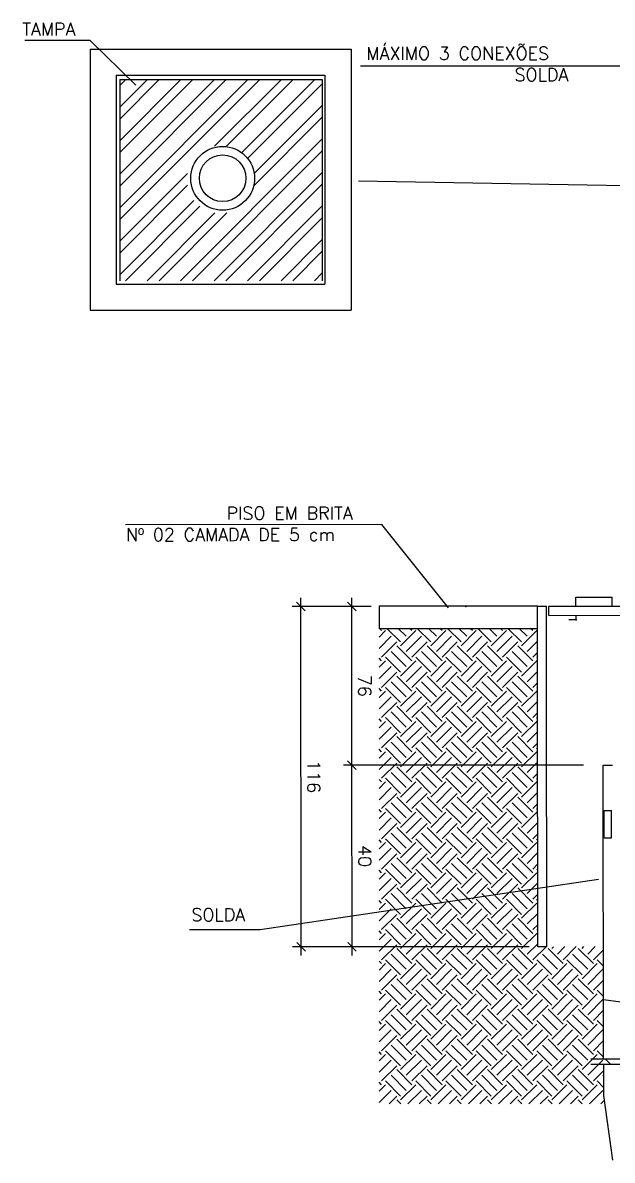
# Model space of a CAD drawing. Header units: inches. Extents: x -7660 to 802, y -193 to 3.
# Drawn here: x 656.83 to 661.22, y -137.88 to -129.41 of the extents above; entities that cross this region are included whole.
import ezdxf

# ---------------------------------------------------------------- set-up
doc = ezdxf.new("R2010")
doc.units = ezdxf.units.IN
doc.header["$MEASUREMENT"] = 0
for name, color, linetype in [('ARQ-ATERRAMENTO', 84, 'Continuous'), ('ARQ-CONSTRUIR', 252, 'Continuous'), ('ARQ-COTAS', 1, 'Continuous'), ('ARQ-TEXTO2', 250, 'Continuous')]:
    doc.layers.add(name, color=color, linetype=linetype)
doc.styles.add('ROMANS', font='romans.shx', dxfattribs={"height": 10})

# ---------------------------------------------------------------- blocks, each defined once
blk = doc.blocks.new('_OBLIQUE')
at = {"color": 0, "linetype": 'ByBlock', "lineweight": -2}
blk.add_line((-0.5, -0.5), (0.5, 0.5), dxfattribs=at)
blk = doc.blocks.new('I$C5EA36281')
blk.add_line((-5043768, 857928), (-5043768, 857928))
blk.add_solid([(-4921021, 6896680), (-4920909, 6896527), (-4921065, 6896636)])
at = {"layer": 'ARQ-ATERRAMENTO'}
for p, q in [((-2005291, 860072), (-1899297, 860147)), ((-2002869, -2573927), (-2005291, 860072)), ((-1994318, 330105), (-1909522, 330165)), ((-1994094, 12121), (-1994318, 330105)), ((-1909298, 12180), (-1909522, 330165)), ((-1994094, 12121), (-1909298, 12180)), ((-1793075, -2573779), (-2149865, -2574031)), ((-1793031, -2635793), (-2149822, -2636044)), ((-2002825, -2635941), (-2002569, -2998232)), ((-2002569, -2998232), (-1896041, -3754384))]:
    blk.add_line(p, q, dxfattribs=at)
blk.add_solid([(-2027712, 159540), (-2027654, 159512), (-2027717, 159520)], dxfattribs=at)
at = {"layer": 'ARQ-CONSTRUIR'}
for p, q in [((-2324659, 2819662), (-1900679, 2819961)), ((-2324585, 2714783), (-2324659, 2819662)), ((-1900605, 2715082), (-1900679, 2819961)), ((-2775063, 2714465), (-4629973, 2713157)), ((-2775063, 2714465), (-4626794, 2714465)), ((-4626794, 2714465), (-4626794, 2457030)), ((-2775063, 2714465), (-2669068, 2714540)), ((-2774403, 1779175), (-2775063, 2714465)), ((-2775063, 2457030), (-2775063, 2714465)), ((-2668408, 1779250), (-2669068, 2714540)), ((-2642569, 2714559), (-1317634, 2715494)), ((-2642494, 2608564), (-2642569, 2714559)), ((-2642494, 2608564), (-1317559, 2609499)), ((-2324472, 2555791), (-2408249, 2555732)), ((-2324472, 2555791), (-2324510, 2608788)), ((-4626794, 2457030), (-2775063, 2457030)), ((-4626794, 2355885), (-4552000, 2430680)), ((-4596195, 2430684), (-4622541, 2457030)), ((-4375225, 2298101), (-4534153, 2457030)), ((-4308932, 2364394), (-4401567, 2457030)), ((-4375223, 2253903), (-4198447, 2430680)), ((-4242642, 2430684), (-4268988, 2457030)), ((-4021671, 2298101), (-4180599, 2457030)), ((-3955378, 2364394), (-4048014, 2457030)), ((-4021670, 2253903), (-3844893, 2430680)), ((-3889089, 2430684), (-3915434, 2457030)), ((-3668118, 2298101), (-3827046, 2457030)), ((-3601825, 2364394), (-3694461, 2457030)), ((-3668117, 2253903), (-3491340, 2430680)), ((-3535535, 2430684), (-3561881, 2457030)), ((-3314564, 2298101), (-3473493, 2457030)), ((-3248272, 2364394), (-3340907, 2457030)), ((-3314563, 2253903), (-3137786, 2430680)), ((-3181982, 2430684), (-3208328, 2457030)), ((-2961011, 2298101), (-3119939, 2457030)), ((-2894718, 2364394), (-2987354, 2457030)), ((-2961010, 2253903), (-2784233, 2430680)), ((-2828428, 2430684), (-2854774, 2457030)), ((-4626794, 2223305), (-4485710, 2364390)), ((-4596194, 2121320), (-4419417, 2298097)), ((-4308933, 2187613), (-4132157, 2364390)), ((-4242641, 2121320), (-4065864, 2298097)), ((-3955380, 2187613), (-3778603, 2364390)), ((-3889087, 2121320), (-3712311, 2298097)), ((-3601827, 2187613), (-3425050, 2364390)), ((-3535534, 2121320), (-3358757, 2298097)), ((-3248273, 2187613), (-3071497, 2364390)), ((-3181981, 2121320), (-3005204, 2298097)), ((-2894720, 2187613), (-2774776, 2307557)), ((-4308932, 2010841), (-4485709, 2187617)), ((-4242642, 2077130), (-4419419, 2253907)), ((-3955378, 2010841), (-4132155, 2187617)), ((-3889089, 2077130), (-4065865, 2253907)), ((-3601825, 2010841), (-3778602, 2187617)), ((-3535535, 2077130), (-3712312, 2253907)), ((-3248272, 2010841), (-3425048, 2187617)), ((-3181982, 2077130), (-3358759, 2253907)), ((-2894718, 2010841), (-3071495, 2187617)), ((-2828428, 2077130), (-3005205, 2253907)), ((-2828427, 2121320), (-2774682, 2175065)), ((-4596195, 2077130), (-4626794, 2107729)), ((-4626794, 2002332), (-4552000, 2077126)), ((-4626794, 1869752), (-4485710, 2010836)), ((-4375225, 1944548), (-4552001, 2121325)), ((-4375223, 1900350), (-4198447, 2077126)), ((-4308933, 1834060), (-4132157, 2010836)), ((-4021671, 1944548), (-4198448, 2121325)), ((-4021670, 1900350), (-3844893, 2077126)), ((-3955380, 1834060), (-3778603, 2010836)), ((-3668118, 1944548), (-3844894, 2121325)), ((-3668117, 1900350), (-3491340, 2077126)), ((-3601827, 1834060), (-3425050, 2010836)), ((-3314564, 1944548), (-3491341, 2121325)), ((-3314563, 1900350), (-3137786, 2077126)), ((-3248273, 1834060), (-3071497, 2010836)), ((-2961011, 1944548), (-3137788, 2121325)), ((-2961010, 1900350), (-2784233, 2077126)), ((-2774637, 2111728), (-2784234, 2121325)), ((-4596194, 1767767), (-4419417, 1944544)), ((-4242642, 1723577), (-4419419, 1900354)), ((-4242641, 1767767), (-4065864, 1944544)), ((-3889089, 1723577), (-4065865, 1900354)), ((-3889087, 1767767), (-3712311, 1944544)), ((-3535535, 1723577), (-3712312, 1900354)), ((-3535534, 1767767), (-3358757, 1944544)), ((-3181982, 1723577), (-3358759, 1900354)), ((-3181981, 1767767), (-3005204, 1944544)), ((-2828428, 1723577), (-3005205, 1900354)), ((-2894720, 1834060), (-2774526, 1954253)), ((-4596195, 1723577), (-4626794, 1754176)), ((-4375225, 1590994), (-4552001, 1767771)), ((-4308932, 1657287), (-4485709, 1834064)), ((-4021671, 1590994), (-4198448, 1767771)), ((-3955378, 1657287), (-4132155, 1834064)), ((-3668118, 1590994), (-3844894, 1767771)), ((-3601825, 1657287), (-3778602, 1834064)), ((-3314564, 1590994), (-3491341, 1767771)), ((-3248272, 1657287), (-3425048, 1834064)), ((-2961011, 1590994), (-3137788, 1767771)), ((-2894718, 1657287), (-3071495, 1834064)), ((-2828427, 1767767), (-2774433, 1821761)), ((-2774388, 1757925), (-2784234, 1767771)), ((-2772258, -1260367), (-2774403, 1779175)), ((-2666264, -1260292), (-2668408, 1779250)), ((-4626794, 1648779), (-4552000, 1723573)), ((-4626794, 1516199), (-4485710, 1657283)), ((-4375223, 1546796), (-4198447, 1723573)), ((-4308933, 1480506), (-4132157, 1657283)), ((-4021670, 1546796), (-3844893, 1723573)), ((-3955380, 1480506), (-3778603, 1657283)), ((-3668117, 1546796), (-3491340, 1723573)), ((-3601827, 1480506), (-3425050, 1657283)), ((-3314563, 1546796), (-3137786, 1723573)), ((-3248273, 1480506), (-3071497, 1657283)), ((-2961010, 1546796), (-2784233, 1723573)), ((-2894720, 1480506), (-2774277, 1600949)), ((-4596194, 1414214), (-4419417, 1590990)), ((-4308932, 1303734), (-4485709, 1480510)), ((-4242642, 1370024), (-4419419, 1546800)), ((-4242641, 1414214), (-4065864, 1590990)), ((-3955378, 1303734), (-4132155, 1480510)), ((-3889089, 1370024), (-4065865, 1546800)), ((-3889087, 1414214), (-3712311, 1590990)), ((-3601825, 1303734), (-3778602, 1480510)), ((-3535535, 1370024), (-3712312, 1546800)), ((-3535534, 1414214), (-3358757, 1590990)), ((-3248272, 1303734), (-3425048, 1480510)), ((-3181982, 1370024), (-3358759, 1546800)), ((-3181981, 1414214), (-3005204, 1590990)), ((-2894718, 1303734), (-3071495, 1480510)), ((-2828428, 1370024), (-3005205, 1546800)), ((-2828427, 1414214), (-2774184, 1468457)), ((-4596195, 1370024), (-4626794, 1400623)), ((-4626794, 1295225), (-4552000, 1370019)), ((-4375225, 1237441), (-4552001, 1414218)), ((-4375223, 1193243), (-4198447, 1370019)), ((-4021671, 1237441), (-4198448, 1414218)), ((-4021670, 1193243), (-3844893, 1370019)), ((-3668118, 1237441), (-3844894, 1414218)), ((-3668117, 1193243), (-3491340, 1370019)), ((-3314564, 1237441), (-3491341, 1414218)), ((-3314563, 1193243), (-3137786, 1370019)), ((-2961011, 1237441), (-3137788, 1414218)), ((-2961010, 1193243), (-2784233, 1370019)), ((-2774138, 1404122), (-2784234, 1414218)), ((-4626794, 1162645), (-4485710, 1303730)), ((-4596194, 1060660), (-4419417, 1237437)), ((-4308933, 1126953), (-4132157, 1303730)), ((-4242641, 1060660), (-4065864, 1237437)), ((-3955380, 1126953), (-3778603, 1303730)), ((-3889087, 1060660), (-3712311, 1237437)), ((-3601827, 1126953), (-3425050, 1303730)), ((-3535534, 1060660), (-3358757, 1237437)), ((-3248273, 1126953), (-3071497, 1303730)), ((-3181981, 1060660), (-3005204, 1237437)), ((-2894720, 1126953), (-2774028, 1247645)), ((-4308932, 950180), (-4485709, 1126957)), ((-4242642, 1016470), (-4419419, 1193247)), ((-3955378, 950180), (-4132155, 1126957)), ((-3889089, 1016470), (-4065865, 1193247)), ((-3601825, 950180), (-3778602, 1126957)), ((-3535535, 1016470), (-3712312, 1193247)), ((-3248272, 950180), (-3425048, 1126957)), ((-3181982, 1016470), (-3358759, 1193247)), ((-2894718, 950180), (-3071495, 1126957)), ((-2828428, 1016470), (-3005205, 1193247)), ((-2828427, 1060660), (-2773934, 1115153)), ((-4596195, 1016470), (-4626794, 1047069)), ((-4626794, 941672), (-4552000, 1016466)), ((-4626794, 809092), (-4485710, 950176)), ((-4375225, 883888), (-4552001, 1060664)), ((-4375223, 839689), (-4198447, 1016466)), ((-4308933, 773399), (-4132157, 950176)), ((-4021671, 883888), (-4198448, 1060664)), ((-4021670, 839689), (-3844893, 1016466)), ((-3955380, 773399), (-3778603, 950176)), ((-3668118, 883888), (-3844894, 1060664)), ((-3668117, 839689), (-3491340, 1016466)), ((-3601827, 773399), (-3425050, 950176)), ((-3314564, 883888), (-3491341, 1060664)), ((-3314563, 839689), (-3137786, 1016466)), ((-3248273, 773399), (-3071497, 950176)), ((-2961011, 883888), (-3137788, 1060664)), ((-2961010, 839689), (-2784233, 1016466)), ((-2773889, 1050319), (-2784234, 1060664)), ((-4596194, 707107), (-4419417, 883884)), ((-4242642, 662917), (-4419419, 839694)), ((-4242641, 707107), (-4065864, 883884)), ((-3889089, 662917), (-4065865, 839694)), ((-3889087, 707107), (-3712311, 883884)), ((-3535535, 662917), (-3712312, 839694)), ((-3535534, 707107), (-3358757, 883884)), ((-3181982, 662917), (-3358759, 839694)), ((-3181981, 707107), (-3005204, 883884)), ((-2828428, 662917), (-3005205, 839694)), ((-2894720, 773399), (-2773779, 894341)), ((-4596195, 662917), (-4626794, 693516)), ((-4375225, 530334), (-4552001, 707111)), ((-4308932, 596627), (-4485709, 773404)), ((-4021671, 530334), (-4198448, 707111)), ((-3955378, 596627), (-4132155, 773404)), ((-3668118, 530334), (-3844894, 707111)), ((-3601825, 596627), (-3778602, 773404)), ((-3314564, 530334), (-3491341, 707111)), ((-3248272, 596627), (-3425048, 773404)), ((-2961011, 530334), (-3137788, 707111)), ((-2894718, 596627), (-3071495, 773404)), ((-2828427, 707107), (-2773685, 761849)), ((-2773639, 696516), (-2784234, 707111)), ((-4626794, 588118), (-4552000, 662913)), ((-4626794, 455539), (-4485710, 596623)), ((-4375223, 486136), (-4198447, 662913)), ((-4308933, 419846), (-4132157, 596623)), ((-4021670, 486136), (-3844893, 662913)), ((-3955380, 419846), (-3778603, 596623)), ((-3668117, 486136), (-3491340, 662913)), ((-3601827, 419846), (-3425050, 596623)), ((-3314563, 486136), (-3137786, 662913)), ((-3248273, 419846), (-3071497, 596623)), ((-2961010, 486136), (-2784233, 662913)), ((-2894720, 419846), (-2773529, 541037)), ((-4596194, 353553), (-4419417, 530330)), ((-4308932, 243074), (-4485709, 419850)), ((-4242642, 309363), (-4419419, 486140)), ((-4242641, 353553), (-4065864, 530330)), ((-3955378, 243074), (-4132155, 419850)), ((-3889089, 309363), (-4065865, 486140)), ((-3889087, 353553), (-3712311, 530330)), ((-3601825, 243074), (-3778602, 419850)), ((-3535535, 309363), (-3712312, 486140)), ((-3535534, 353553), (-3358757, 530330)), ((-3248272, 243074), (-3425048, 419850)), ((-3181982, 309363), (-3358759, 486140)), ((-3181981, 353553), (-3005204, 530330)), ((-2894718, 243074), (-3071495, 419850)), ((-2828428, 309363), (-3005205, 486140)), ((-2828427, 353553), (-2773436, 408545)), ((-4596195, 309363), (-4626794, 339962)), ((-4626794, 234565), (-4552000, 309359)), ((-4375225, 176781), (-4552001, 353558)), ((-4375223, 132583), (-4198447, 309359)), ((-4021671, 176781), (-4198448, 353558)), ((-4021670, 132583), (-3844893, 309359)), ((-3668118, 176781), (-3844894, 353558)), ((-3668117, 132583), (-3491340, 309359)), ((-3314564, 176781), (-3491341, 353558)), ((-3314563, 132583), (-3137786, 309359)), ((-2961011, 176781), (-3137788, 353558)), ((-2961010, 132583), (-2784233, 309359)), ((-2773389, 342713), (-2784234, 353558)), ((-4626794, 101985), (-4485710, 243069)), ((-4596194, 0), (-4419417, 176777)), ((-4308933, 66293), (-4132157, 243069)), ((-4242641, 0), (-4065864, 176777)), ((-3955380, 66293), (-3778603, 243069)), ((-3889087, 0), (-3712311, 176777)), ((-3601827, 66293), (-3425050, 243069)), ((-3535534, 0), (-3358757, 176777)), ((-3248273, 66293), (-3071497, 243069)), ((-3181981, 0), (-3005204, 176777)), ((-2894720, 66293), (-2773280, 187732)), ((-4375225, -176772), (-4552001, 4)), ((-4308932, -110480), (-4485709, 66297)), ((-4242642, -44190), (-4419419, 132587)), ((-4021671, -176772), (-4198448, 4)), ((-3955378, -110480), (-4132155, 66297)), ((-3889089, -44190), (-4065865, 132587)), ((-3668118, -176772), (-3844894, 4)), ((-3601825, -110480), (-3778602, 66297)), ((-3535535, -44190), (-3712312, 132587)), ((-3314564, -176772), (-3491341, 4)), ((-3248272, -110480), (-3425048, 66297)), ((-3181982, -44190), (-3358759, 132587)), ((-2961011, -176772), (-3137788, 4)), ((-2894718, -110480), (-3071495, 66297)), ((-2828428, -44190), (-3005205, 132587)), ((-2828427, 0), (-2773187, 55241)), ((-2773140, -11090), (-2784234, 4)), ((-4596195, -44190), (-4626794, -13591)), ((-4626794, -118988), (-4552000, -44194)), ((-4626794, -251568), (-4485710, -110484)), ((-4375223, -220971), (-4198447, -44194)), ((-4308933, -287261), (-4132157, -110484)), ((-4021670, -220971), (-3844893, -44194)), ((-3955380, -287261), (-3778603, -110484)), ((-3668117, -220971), (-3491340, -44194)), ((-3601827, -287261), (-3425050, -110484)), ((-3314563, -220971), (-3137786, -44194)), ((-3248273, -287261), (-3071497, -110484)), ((-2961010, -220971), (-2784233, -44194)), ((-4596194, -353553), (-4419417, -176777)), ((-4242642, -397743), (-4419419, -220967)), ((-4242641, -353553), (-4065864, -176777)), ((-3889089, -397743), (-4065865, -220967)), ((-3889087, -353553), (-3712311, -176777)), ((-3535535, -397743), (-3712312, -220967)), ((-3535534, -353553), (-3358757, -176777)), ((-3181982, -397743), (-3358759, -220967)), ((-3181981, -353553), (-3005204, -176777)), ((-2828428, -397743), (-3005205, -220967)), ((-2894720, -287261), (-2773031, -165572)), ((-4596195, -397743), (-4626794, -367144)), ((-4626794, -472542), (-4552000, -397748)), ((-4375225, -530326), (-4552001, -353549)), ((-4308932, -464033), (-4485709, -287256)), ((-4375223, -574524), (-4198447, -397748)), ((-4021671, -530326), (-4198448, -353549)), ((-3955378, -464033), (-4132155, -287256)), ((-4021670, -574524), (-3844893, -397748)), ((-3668118, -530326), (-3844894, -353549)), ((-3601825, -464033), (-3778602, -287256)), ((-3668117, -574524), (-3491340, -397748)), ((-3314564, -530326), (-3491341, -353549)), ((-3248272, -464033), (-3425048, -287256)), ((-3314563, -574524), (-3137786, -397748)), ((-2961011, -530326), (-3137788, -353549)), ((-2894718, -464033), (-3071495, -287256)), ((-2961010, -574524), (-2784233, -397748)), ((-2828427, -353553), (-2772937, -298063)), ((-2772890, -364893), (-2784234, -353549)), ((-4626794, -605122), (-4485710, -464037)), ((-4596194, -707107), (-4419417, -530330)), ((-4308933, -640814), (-4132157, -464037)), ((-4242641, -707107), (-4065864, -530330)), ((-3955380, -640814), (-3778603, -464037)), ((-3889087, -707107), (-3712311, -530330)), ((-3601827, -640814), (-3425050, -464037)), ((-3535534, -707107), (-3358757, -530330)), ((-3248273, -640814), (-3071497, -464037)), ((-3181981, -707107), (-3005204, -530330)), ((-2894720, -640814), (-2772782, -518876)), ((-4308932, -817587), (-4485709, -640810)), ((-4242642, -751297), (-4419419, -574520)), ((-3955378, -817587), (-4132155, -640810)), ((-3889089, -751297), (-4065865, -574520)), ((-3601825, -817587), (-3778602, -640810)), ((-3535535, -751297), (-3712312, -574520)), ((-3248272, -817587), (-3425048, -640810)), ((-3181982, -751297), (-3358759, -574520)), ((-2894718, -817587), (-3071495, -640810)), ((-2828428, -751297), (-3005205, -574520)), ((-2828427, -707107), (-2772688, -651368)), ((-4596195, -751297), (-4626794, -720698)), ((-4626794, -826095), (-4552000, -751301)), ((-4375225, -883879), (-4552001, -707103)), ((-4375223, -928078), (-4198447, -751301)), ((-4021671, -883879), (-4198448, -707103)), ((-4021670, -928078), (-3844893, -751301)), ((-3668118, -883879), (-3844894, -707103)), ((-3668117, -928078), (-3491340, -751301)), ((-3314564, -883879), (-3491341, -707103)), ((-3314563, -928078), (-3137786, -751301)), ((-2961011, -883879), (-3137788, -707103)), ((-2961010, -928078), (-2784233, -751301)), ((-2772641, -718696), (-2784234, -707103)), ((-4626794, -958675), (-4485710, -817591)), ((-4596194, -1060660), (-4419417, -883883)), ((-4242642, -1104850), (-4419419, -928073)), ((-4308933, -994367), (-4132157, -817591)), ((-4242641, -1060660), (-4065864, -883883)), ((-3889089, -1104850), (-4065865, -928073)), ((-3955380, -994367), (-3778603, -817591)), ((-3889087, -1060660), (-3712311, -883883)), ((-3535535, -1104850), (-3712312, -928073)), ((-3601827, -994367), (-3425050, -817591)), ((-3535534, -1060660), (-3358757, -883883)), ((-3181982, -1104850), (-3358759, -928073)), ((-3248273, -994367), (-3071497, -817591)), ((-3181981, -1060660), (-3005204, -883883)), ((-2828428, -1104850), (-3005205, -928073)), ((-2894720, -994367), (-2772532, -872180)), ((-4375225, -1237433), (-4552001, -1060656)), ((-4308932, -1171140), (-4485709, -994363)), ((-4021671, -1237433), (-4198448, -1060656)), ((-3955378, -1171140), (-4132155, -994363)), ((-3668118, -1237433), (-3844894, -1060656)), ((-3601825, -1171140), (-3778602, -994363)), ((-3314564, -1237433), (-3491341, -1060656)), ((-3248272, -1171140), (-3425048, -994363)), ((-2961011, -1237433), (-3137788, -1060656)), ((-2894718, -1171140), (-3071495, -994363)), ((-2828427, -1060660), (-2772439, -1004672)), ((-2772391, -1072499), (-2784234, -1060656)), ((-4596195, -1104850), (-4626794, -1074251)), ((-4626794, -1179649), (-4552000, -1104854)), ((-4626794, -1312228), (-4485710, -1171144)), ((-4375223, -1281631), (-4198447, -1104854)), ((-4308933, -1347921), (-4132157, -1171144)), ((-4021670, -1281631), (-3844893, -1104854)), ((-3955380, -1347921), (-3778603, -1171144)), ((-3668117, -1281631), (-3491340, -1104854)), ((-3601827, -1347921), (-3425050, -1171144)), ((-3314563, -1281631), (-3137786, -1104854)), ((-3248273, -1347921), (-3071497, -1171144)), ((-2961010, -1281631), (-2784233, -1104854)), ((-4596194, -1414213), (-4419417, -1237437)), ((-4242642, -1458403), (-4419419, -1281627)), ((-4242641, -1414214), (-4065864, -1237437)), ((-3889089, -1458403), (-4065865, -1281627)), ((-3889087, -1414214), (-3712311, -1237437)), ((-3535535, -1458403), (-3712312, -1281627)), ((-3535534, -1414214), (-3358757, -1237437)), ((-3181982, -1458403), (-3358759, -1281627)), ((-3181981, -1414214), (-3005204, -1237437)), ((-2828428, -1458403), (-3005205, -1281627)), ((-2894720, -1347921), (-2772283, -1225484)), ((-2828427, -1414214), (-2674512, -1260298)), ((-2666264, -1260292), (-2772258, -1260367)), ((-2474875, -1458403), (-2651652, -1281627)), ((-2607456, -1281631), (-2586061, -1260236)), ((-2541166, -1347921), (-2453388, -1260142)), ((-2474874, -1414214), (-2320709, -1260049)), ((-2121322, -1458403), (-2298098, -1281627)), ((-2253903, -1281631), (-2232258, -1259986)), ((-2187613, -1347921), (-2099585, -1259893)), ((-2121320, -1414214), (-2003770, -1296663)), ((-4596195, -1458403), (-4626794, -1427805)), ((-4626794, -1533202), (-4552000, -1458408)), ((-4375225, -1590986), (-4552001, -1414209)), ((-4308932, -1524693), (-4485709, -1347917)), ((-4375223, -1635184), (-4198447, -1458408)), ((-4021671, -1590986), (-4198448, -1414209)), ((-3955378, -1524693), (-4132155, -1347917)), ((-4021670, -1635184), (-3844893, -1458408)), ((-3668118, -1590986), (-3844894, -1414209)), ((-3601825, -1524693), (-3778602, -1347917)), ((-3668117, -1635184), (-3491340, -1458408)), ((-3314564, -1590986), (-3491341, -1414209)), ((-3248272, -1524693), (-3425048, -1347917)), ((-3314563, -1635184), (-3137786, -1458408)), ((-2961011, -1590986), (-3137788, -1414209)), ((-2894718, -1524693), (-3071495, -1347917)), ((-2961010, -1635184), (-2784233, -1458408)), ((-2607458, -1590986), (-2784234, -1414209)), ((-2541165, -1524693), (-2717942, -1347917)), ((-2607456, -1635184), (-2430680, -1458408)), ((-2253904, -1590986), (-2430681, -1414209)), ((-2187611, -1524693), (-2364388, -1347917)), ((-2253903, -1635184), (-2077126, -1458408)), ((-2003635, -1487702), (-2077127, -1414209)), ((-2003729, -1355023), (-2010835, -1347917)), ((-4626794, -1665782), (-4485710, -1524698)), ((-4596194, -1767767), (-4419417, -1590990)), ((-4308933, -1701474), (-4132157, -1524698)), ((-4242641, -1767767), (-4065864, -1590990)), ((-3955380, -1701474), (-3778603, -1524698)), ((-3889087, -1767767), (-3712311, -1590990)), ((-3601827, -1701474), (-3425050, -1524698)), ((-3535534, -1767767), (-3358757, -1590990)), ((-3248273, -1701474), (-3071497, -1524698)), ((-3181981, -1767767), (-3005204, -1590990)), ((-2894720, -1701474), (-2717943, -1524698)), ((-2828427, -1767767), (-2651650, -1590990)), ((-2541166, -1701474), (-2364390, -1524698)), ((-2474874, -1767767), (-2298097, -1590990)), ((-2187613, -1701474), (-2010836, -1524698)), ((-4308932, -1878247), (-4485709, -1701470)), ((-4242642, -1811957), (-4419419, -1635180)), ((-3955378, -1878247), (-4132155, -1701470)), ((-3889089, -1811957), (-4065865, -1635180)), ((-3601825, -1878247), (-3778602, -1701470)), ((-3535535, -1811957), (-3712312, -1635180)), ((-3248272, -1878247), (-3425048, -1701470)), ((-3181982, -1811957), (-3358759, -1635180)), ((-2894718, -1878247), (-3071495, -1701470)), ((-2828428, -1811957), (-3005205, -1635180)), ((-2541165, -1878247), (-2717942, -1701470)), ((-2474875, -1811957), (-2651652, -1635180)), ((-2187611, -1878247), (-2364388, -1701470)), ((-2121322, -1811957), (-2298098, -1635180)), ((-2121320, -1767767), (-2003521, -1649967)), ((-2003479, -1708826), (-2010835, -1701470)), ((-4596195, -1811957), (-4626794, -1781358)), ((-4626794, -1886755), (-4552000, -1811961)), ((-4375225, -1944539), (-4552001, -1767763)), ((-4375223, -1988738), (-4198447, -1811961)), ((-4021671, -1944539), (-4198448, -1767763)), ((-4021670, -1988738), (-3844893, -1811961)), ((-3668118, -1944539), (-3844894, -1767763)), ((-3668117, -1988738), (-3491340, -1811961)), ((-3314564, -1944539), (-3491341, -1767763)), ((-3314563, -1988738), (-3137786, -1811961)), ((-2961011, -1944539), (-3137788, -1767763)), ((-2961010, -1988738), (-2784233, -1811961)), ((-2607458, -1944539), (-2784234, -1767763)), ((-2607456, -1988738), (-2430680, -1811961)), ((-2253904, -1944539), (-2430681, -1767763)), ((-2253903, -1988738), (-2077126, -1811961)), ((-2003385, -1841505), (-2077127, -1767763)), ((-4626794, -2019335), (-4485710, -1878251)), ((-4596194, -2121320), (-4419417, -1944544)), ((-4242642, -2165510), (-4419419, -1988734)), ((-4308933, -2055028), (-4132157, -1878251)), ((-4242641, -2121320), (-4065864, -1944544)), ((-3889089, -2165510), (-4065865, -1988734)), ((-3955380, -2055028), (-3778603, -1878251)), ((-3889087, -2121320), (-3712311, -1944544)), ((-3535535, -2165510), (-3712312, -1988734)), ((-3601827, -2055028), (-3425050, -1878251)), ((-3535534, -2121320), (-3358757, -1944544)), ((-3181982, -2165510), (-3358759, -1988734)), ((-3248273, -2055028), (-3071497, -1878251)), ((-3181981, -2121320), (-3005204, -1944544)), ((-2828428, -2165510), (-3005205, -1988734)), ((-2894720, -2055028), (-2717943, -1878251)), ((-2828427, -2121320), (-2651650, -1944544)), ((-2474875, -2165510), (-2651652, -1988734)), ((-2541166, -2055028), (-2364390, -1878251)), ((-2474874, -2121320), (-2298097, -1944544)), ((-2121322, -2165510), (-2298098, -1988734)), ((-2187613, -2055028), (-2010836, -1878251)), ((-4375225, -2298093), (-4552001, -2121316)), ((-4308932, -2231800), (-4485709, -2055023)), ((-4021671, -2298093), (-4198448, -2121316)), ((-3955378, -2231800), (-4132155, -2055023)), ((-3668118, -2298093), (-3844894, -2121316)), ((-3601825, -2231800), (-3778602, -2055023)), ((-3314564, -2298093), (-3491341, -2121316)), ((-3248272, -2231800), (-3425048, -2055023)), ((-2961011, -2298093), (-3137788, -2121316)), ((-2894718, -2231800), (-3071495, -2055023)), ((-2607458, -2298093), (-2784234, -2121316)), ((-2541165, -2231800), (-2717942, -2055023)), ((-2253904, -2298093), (-2430681, -2121316)), ((-2187611, -2231800), (-2364388, -2055023)), ((-2121320, -2121320), (-2003271, -2003271)), ((-2003136, -2195308), (-2077127, -2121316)), ((-2003229, -2062629), (-2010835, -2055023)), ((-4596195, -2165510), (-4626794, -2134911)), ((-4626794, -2240309), (-4552000, -2165514)), ((-4626794, -2372889), (-4485710, -2231804)), ((-4375223, -2342291), (-4198447, -2165514)), ((-4308933, -2408581), (-4132157, -2231804)), ((-4021670, -2342291), (-3844893, -2165514)), ((-3955380, -2408581), (-3778603, -2231804)), ((-3668117, -2342291), (-3491340, -2165514)), ((-3601827, -2408581), (-3425050, -2231804)), ((-3314563, -2342291), (-3137786, -2165514)), ((-3248273, -2408581), (-3071497, -2231804)), ((-2961010, -2342291), (-2784233, -2165514)), ((-2894720, -2408581), (-2717943, -2231804)), ((-2607456, -2342291), (-2430680, -2165514)), ((-2541166, -2408581), (-2364390, -2231804)), ((-2253903, -2342291), (-2077126, -2165514)), ((-2187613, -2408581), (-2010836, -2231804)), ((-4596194, -2474874), (-4419417, -2298097)), ((-4242642, -2519064), (-4419419, -2342287)), ((-4242641, -2474874), (-4065864, -2298097)), ((-3889089, -2519064), (-4065865, -2342287)), ((-3889087, -2474874), (-3712311, -2298097)), ((-3535535, -2519064), (-3712312, -2342287)), ((-3535534, -2474874), (-3358757, -2298097)), ((-3181982, -2519064), (-3358759, -2342287)), ((-3181981, -2474874), (-3005204, -2298097)), ((-2828428, -2519064), (-3005205, -2342287)), ((-2828427, -2474874), (-2651650, -2298097)), ((-2474875, -2519064), (-2651652, -2342287)), ((-2474874, -2474874), (-2298097, -2298097)), ((-2121322, -2519064), (-2298098, -2342287)), ((-2121320, -2474874), (-2003022, -2356575)), ((-4596195, -2519064), (-4626794, -2488465)), ((-4626794, -2593862), (-4552000, -2519068)), ((-4375225, -2651646), (-4552001, -2474869)), ((-4308932, -2585353), (-4485709, -2408577)), ((-4375223, -2695845), (-4198447, -2519068)), ((-4021671, -2651646), (-4198448, -2474869)), ((-3955378, -2585353), (-4132155, -2408577)), ((-4021670, -2695845), (-3844893, -2519068)), ((-3668118, -2651646), (-3844894, -2474869)), ((-3601825, -2585353), (-3778602, -2408577)), ((-3668117, -2695845), (-3491340, -2519068)), ((-3314564, -2651646), (-3491341, -2474869)), ((-3248272, -2585353), (-3425048, -2408577)), ((-3314563, -2695845), (-3137786, -2519068)), ((-2961011, -2651646), (-3137788, -2474869)), ((-2894718, -2585353), (-3071495, -2408577)), ((-2961010, -2695845), (-2784233, -2519068)), ((-2607458, -2651646), (-2784234, -2474869)), ((-2541165, -2585353), (-2717942, -2408577)), ((-2607456, -2695845), (-2430680, -2519068)), ((-2253904, -2651646), (-2430681, -2474869)), ((-2187611, -2585353), (-2364388, -2408577)), ((-2253903, -2695845), (-2077126, -2519068)), ((-2002886, -2549111), (-2077127, -2474869)), ((-2002980, -2416432), (-2010835, -2408577)), ((-4626794, -2726442), (-4485710, -2585358)), ((-4596194, -2828427), (-4419417, -2651650)), ((-4308933, -2762134), (-4132157, -2585358)), ((-4242641, -2828427), (-4065864, -2651650)), ((-3955380, -2762134), (-3778603, -2585358)), ((-3889087, -2828427), (-3712311, -2651650)), ((-3601827, -2762134), (-3425050, -2585358)), ((-3535534, -2828427), (-3358757, -2651650)), ((-3248273, -2762134), (-3071497, -2585358)), ((-3181981, -2828427), (-3005204, -2651650)), ((-2894720, -2762134), (-2717943, -2585358)), ((-2828427, -2828427), (-2651650, -2651650)), ((-2541166, -2762134), (-2364390, -2585358)), ((-2474874, -2828427), (-2298097, -2651650)), ((-2187613, -2762134), (-2010836, -2585358)), ((-1916118, -2635879), (-1978088, -2573909)), ((-4308932, -2938907), (-4485708, -2762130)), ((-4242642, -2872617), (-4419419, -2695840)), ((-3955378, -2938907), (-4132155, -2762130)), ((-3889089, -2872617), (-4065865, -2695840)), ((-3601825, -2938907), (-3778602, -2762130)), ((-3535535, -2872617), (-3712312, -2695840)), ((-3248272, -2938907), (-3425048, -2762130)), ((-3181982, -2872617), (-3358759, -2695840)), ((-2894718, -2938907), (-3071495, -2762130)), ((-2828428, -2872617), (-3005205, -2695840)), ((-2541165, -2938907), (-2717942, -2762130)), ((-2474875, -2872617), (-2651652, -2695840)), ((-2187611, -2938907), (-2364388, -2762130)), ((-2121322, -2872617), (-2298098, -2695840)), ((-2121320, -2828427), (-2002773, -2709879)), ((-2002730, -2770235), (-2010835, -2762130)), ((-4596195, -2872617), (-4626794, -2842018)), ((-4626794, -2947416), (-4552000, -2872621)), ((-4375225, -3005200), (-4552001, -2828423)), ((-4375223, -3049398), (-4198447, -2872621)), ((-4021671, -3005200), (-4198448, -2828423)), ((-4021670, -3049398), (-3844893, -2872621)), ((-3668118, -3005200), (-3844894, -2828423)), ((-3668117, -3049398), (-3491340, -2872621)), ((-3314564, -3005200), (-3491341, -2828423)), ((-3314563, -3049398), (-3137786, -2872621)), ((-2961011, -3005200), (-3137788, -2828423)), ((-2961010, -3049398), (-2784233, -2872621)), ((-2607458, -3005200), (-2784234, -2828423)), ((-2607456, -3049398), (-2430680, -2872621)), ((-2253904, -3005200), (-2430681, -2828423)), ((-2253903, -3049398), (-2077126, -2872621)), ((-2002637, -2902914), (-2077127, -2828423)), ((-4626794, -3079995), (-4485710, -2938911)), ((-4510195, -3095981), (-4419417, -3005204)), ((-4372831, -3095981), (-4419419, -3049394)), ((-4289227, -3095981), (-4132157, -2938911)), ((-4156642, -3095981), (-4065864, -3005204)), ((-4019278, -3095981), (-4065865, -3049394)), ((-3935673, -3095981), (-3778603, -2938911)), ((-3803088, -3095981), (-3712311, -3005204)), ((-3665724, -3095981), (-3712312, -3049394)), ((-3582120, -3095981), (-3425050, -2938911)), ((-3449535, -3095981), (-3358757, -3005204)), ((-3312171, -3095981), (-3358759, -3049394)), ((-3228567, -3095981), (-3071497, -2938911)), ((-3095981, -3095981), (-3005204, -3005204)), ((-2958618, -3095981), (-3005205, -3049394)), ((-2875013, -3095981), (-2717943, -2938911)), ((-2742428, -3095981), (-2651650, -3005204)), ((-2605064, -3095981), (-2651652, -3049394)), ((-2521460, -3095981), (-2364390, -2938911)), ((-2388875, -3095981), (-2298097, -3005204)), ((-2251511, -3095981), (-2298098, -3049394)), ((-2167906, -3095981), (-2010836, -2938911)), ((-2035321, -3095981), (-1994543, -3055203))]:
    blk.add_line(p, q, dxfattribs=at)
for p in [(-3611141, 2713876), (-2324474, 2557756), (-3019713, 859356)]:
    blk.add_point(p, dxfattribs=at)
for points in [[(-3812955, 2698354), (-3812924, 2698299), (-3812971, 2698341)], [(-2059947, -477379), (-2059884, -477380), (-2059944, -477400)], [(-2003906, -1876996), (-2003966, -1876977), (-2003903, -1876975)]]:
    blk.add_solid(points, dxfattribs=at)
at = {"layer": 'ARQ-COTAS'}
for p, q in [((-5538178, -1362319), (-5541123, 2812514)), ((-4943697, 757999), (-4945147, 2812934)), ((-4872864, 2712985), (-5641053, 2712444)), ((-4719764, 2713093), (-5045077, 2712864)), ((-4942202, -1361898), (-4943839, 957999)), ((-2237785, 859908), (-5043768, 857928)), ((-2872258, -1260438), (-5638249, -1262389)), ((-4458011, -1261557), (-5042272, -1261969))]:
    blk.add_line(p, q, dxfattribs=at)
at = {"layer": 'ARQ-TEXTO2'}
blk.add_line((-4865143, 7683747), (-1751684, 7627079), dxfattribs=at)
for points in [[(-7469080, 8799006), (-8001717, 9322218), (-8766236, 9321679)], [(-911471, 7793349), (-1804534, 9021965), (-4842386, 9020423)], [(-3812963, 2698348), (-4594386, 3668738), (-7589062, 3666625)], [(-2059945, -477389), (-6016408, -1061795), (-6843648, -1062916)], [(-2003904, -1876986), (1655697, -2369567), (7415321, -2365503)]]:
    blk.add_lwpolyline(points, dxfattribs=at)
at = {"layer": 'ARQ-COTAS', "xscale": 99999.99999999999, "yscale": 99999.99999999999, "zscale": 99999.99999999999}
for p, rotation in [((-5541053, 2712514), 90.04042277040882), ((-4945077, 2712935), 90.04042277040882), ((-4943768, 857999), 90.04042277040882), ((-4943768, 857999), 270.0404227704088), ((-5538249, -1262319), 270.0404227704088), ((-4942272, -1261898), 270.0404227704088)]:
    blk.add_blockref('_OBLIQUE', p, dxfattribs=dict(at, rotation=rotation))
at = {"layer": 'ARQ-COTAS', "char_height": 150000, "attachment_point": 5, "rotation": 270.0404228, "style": 'ROMANS'}
for s, insert in [('\\A1;76', (-4794422, 1785573)), ('\\A1;116', (-5389651, 725204)), ('\\A1;40', (-4793020, -201844))]:
    blk.add_mtext(s, dxfattribs=dict(at, insert=insert))
at = {"layer": 'ARQ-TEXTO2', "style": 'ROMANS'}
for s, height, p in [('TAMPA', 149651.5, (-8797970, 9378890)), ('MÁXIMO 3 CONEXÕES', 149651.52, (-4775081, 9095909)), ('SOLDA', 149651.5, (-3043224, 8847711)), ('PISO EM BRITA', 149651.52, (-6409661, 3726359)), ('Nº 02 CAMADA DE 5 cm', 149651.52, (-7585318, 3476110)), ('SOLDA', 149651.5, (-6819814, -962761))]:
    blk.add_text(s, height=height, rotation=0.0404229, dxfattribs=at).set_placement(p)

msp = doc.modelspace()

# ---------------------------------------------------------------- hatches: boundary and pattern name
h = msp.add_hatch()
h.set_pattern_fill('STEEL', color=3, scale=0.05555, style=0)
h.set_pattern_definition([(45, (442.68505, -209.05081), (-0.12471408, 0.12471408), []), (45, (442.68505, -208.96263), (-0.12471408, 0.12471408), [])])
edge = h.paths.add_edge_path(flags=16)
edge.add_arc((658.29992, -130.57705), 0.25175, 0, 360)
h.paths.add_polyline_path([(657.54756, -129.83121), (659.05749, -129.83121), (659.05749, -131.33009), (657.54756, -131.33009)])

# ---------------------------------------------------------------- linework, layer by layer
at = {"color": 3}
for p, q in [((657.32779, -129.60638), (657.32779, -131.55064)), ((657.32779, -129.60638), (659.27205, -129.60638)), ((659.27205, -129.60638), (659.27205, -131.55064)), ((657.52222, -129.80081), (657.52222, -131.35622)), ((657.52222, -129.80081), (659.07763, -129.80081)), ((657.54756, -129.83121), (657.54756, -131.33009)), ((657.54756, -129.83121), (659.05749, -129.83121)), ((659.05749, -129.83121), (659.05749, -131.33009)), ((659.07763, -129.80081), (659.07763, -131.35622)), ((657.52222, -131.35622), (659.07763, -131.35622)), ((657.32779, -131.55064), (659.27205, -131.55064))]:
    msp.add_line(p, q, dxfattribs=at)
for radius in [0.23756, 0.17373]:
    msp.add_circle((658.315, -130.56763), radius, dxfattribs=at)

# ---------------------------------------------------------------- block references
at = {"color": 3, "xscale": 6.375992332022238e-07, "yscale": 6.375992332022238e-07, "zscale": 6.375992332022238e-07}
msp.add_blockref('I$C5EA36281', (662.43058, -135.48523), dxfattribs=at)

doc.saveas('drawing.dxf')
